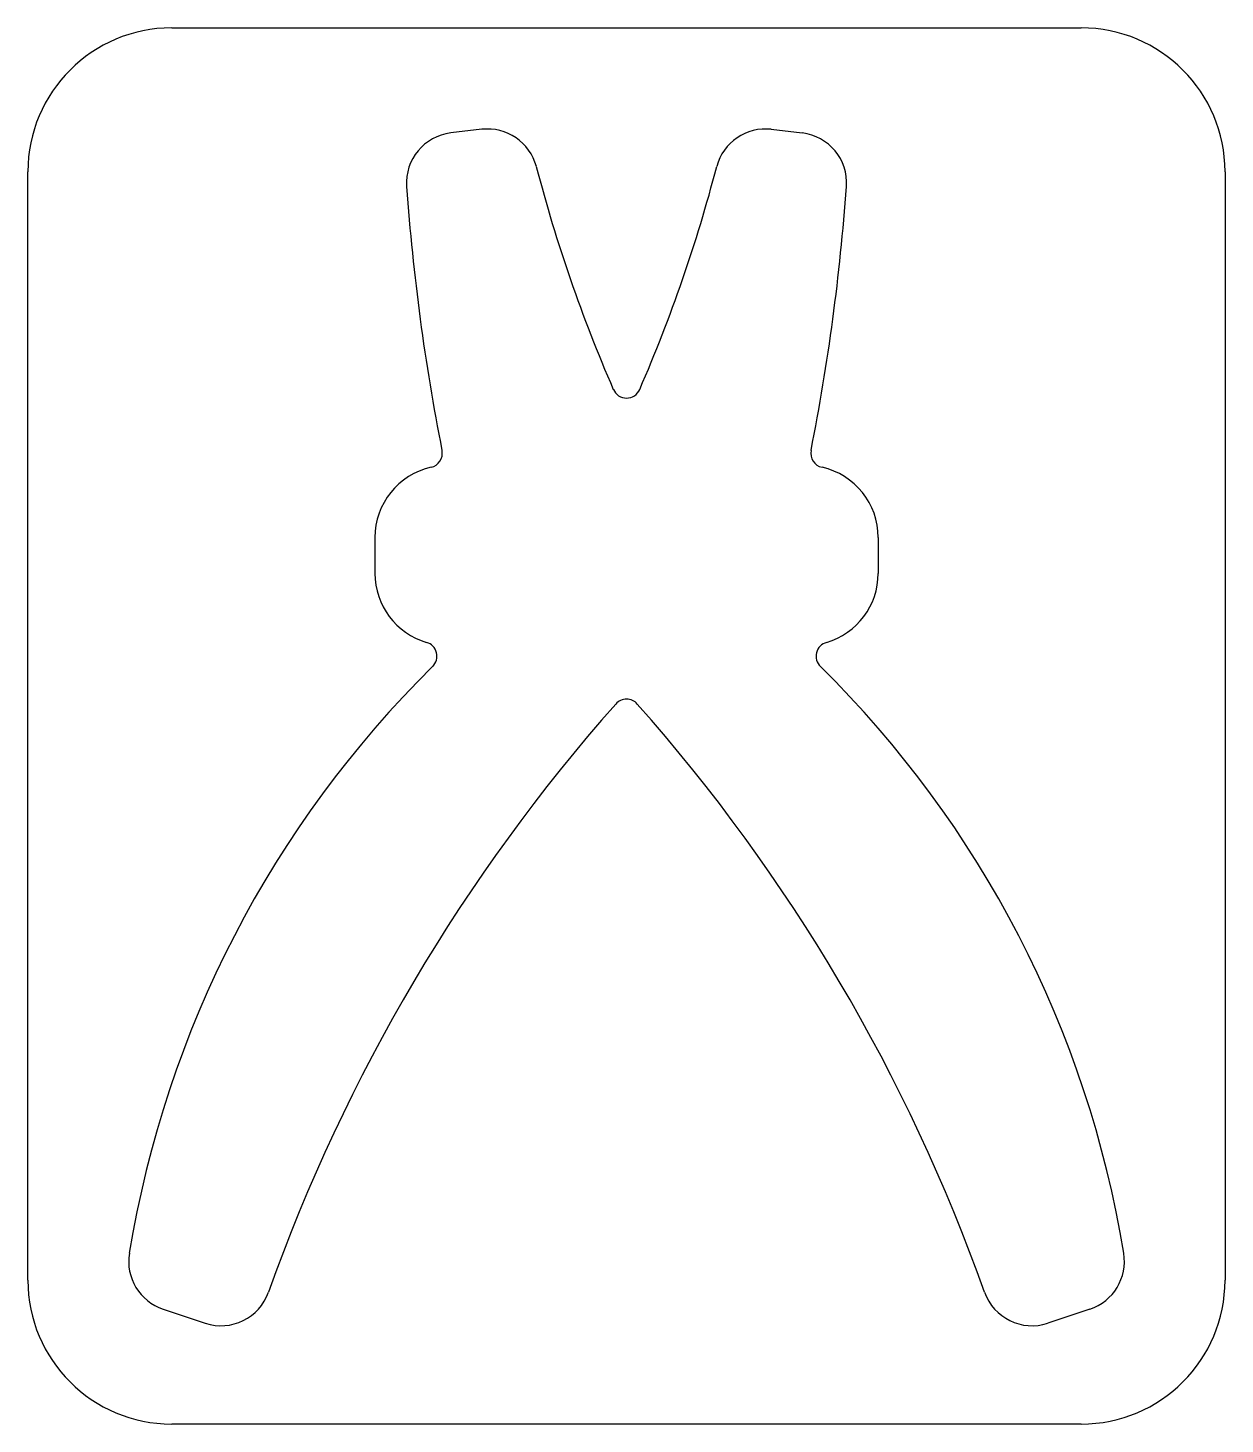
# Model space of a CAD drawing. Header units: millimetres. Extents: x 220 to 386, y 59 to 253.
import ezdxf

# ---------------------------------------------------------------- set-up
doc = ezdxf.new("R2010")
doc.units = ezdxf.units.MM
doc.layers.add('Default', color=7, linetype='Continuous')

msp = doc.modelspace()

# ---------------------------------------------------------------- linework, layer by layer
at = {"color": 7, "linetype": 'Continuous'}
for p, q in [((282.93, 238.75), (278.64, 238.24)), ((323.21, 238.75), (327.5, 238.24)), ((268.07, 181.97), (268.07, 176.97)), ((338.07, 181.97), (338.07, 176.97)), ((238.61, 74.62), (244.47, 72.67)), ((367.53, 74.62), (361.67, 72.67))]:
    msp.add_line(p, q, dxfattribs=at)
for centre, radius, start, end in [((279.46, 231.29), 7, 96.7098, 184.1042), ((283.75, 231.79), 7, 14.6127, 96.7098), ((322.39, 231.79), 7, 83.2902, 165.3873), ((326.68, 231.29), 7, 355.8958, 83.2902), ((494.69, 286.79), 211, 194.6127, 203.528), ((111.44, 286.79), 211, 336.472, 345.3873), ((571.7, 252.26), 300, 184.1042, 191.1846), ((34.43, 252.26), 300, 348.8154, 355.8958), ((303.07, 203.36), 2, 203.528, 336.472), ((275.44, 193.68), 2, 282.6552, 11.1846), ((330.7, 193.68), 2, 168.8154, 257.3448), ((278.07, 181.97), 10, 102.6552, 180), ((328.07, 181.97), 10, 0, 77.3448), ((278.07, 176.97), 10, 180, 253.7032), ((328.07, 176.97), 10, 286.2968, 0), ((274.7, 165.45), 2, 314.6075, 73.7032), ((331.44, 165.45), 2, 106.2968, 225.3925), ((380.18, 58.51), 148.21, 134.6075, 170.7292), ((225.96, 58.51), 148.21, 9.2708, 45.3925), ((303.07, 157.47), 2, 41.5459, 138.4541), ((487.98, -6.39), 249.07, 138.4541, 160.4468), ((118.16, -6.39), 249.07, 19.5532, 41.5459), ((240.82, 81.26), 7, 170.7292, 251.5651), ((365.32, 81.26), 7, 288.4349, 9.2708), ((246.68, 79.31), 7, 251.5651, 340.4468), ((359.46, 79.31), 7, 199.5532, 288.4349)]:
    msp.add_arc(centre, radius, start, end, dxfattribs=at)
at = {"layer": 'Default', "color": 7, "linetype": 'Continuous'}
for p, q in [((239.8, 252.85), (366.32, 252.85)), ((219.8, 78.63), (219.8, 232.85)), ((386.32, 232.85), (386.32, 78.63)), ((366.32, 58.63), (239.8, 58.63))]:
    msp.add_line(p, q, dxfattribs=at)
for centre, start, end in [((239.8, 232.85), 90, 180), ((366.32, 232.85), 0, 90), ((239.8, 78.63), 180, 270), ((366.32, 78.63), 270, 360)]:
    msp.add_arc(centre, 20, start, end, dxfattribs=at)

doc.saveas('drawing.dxf')
